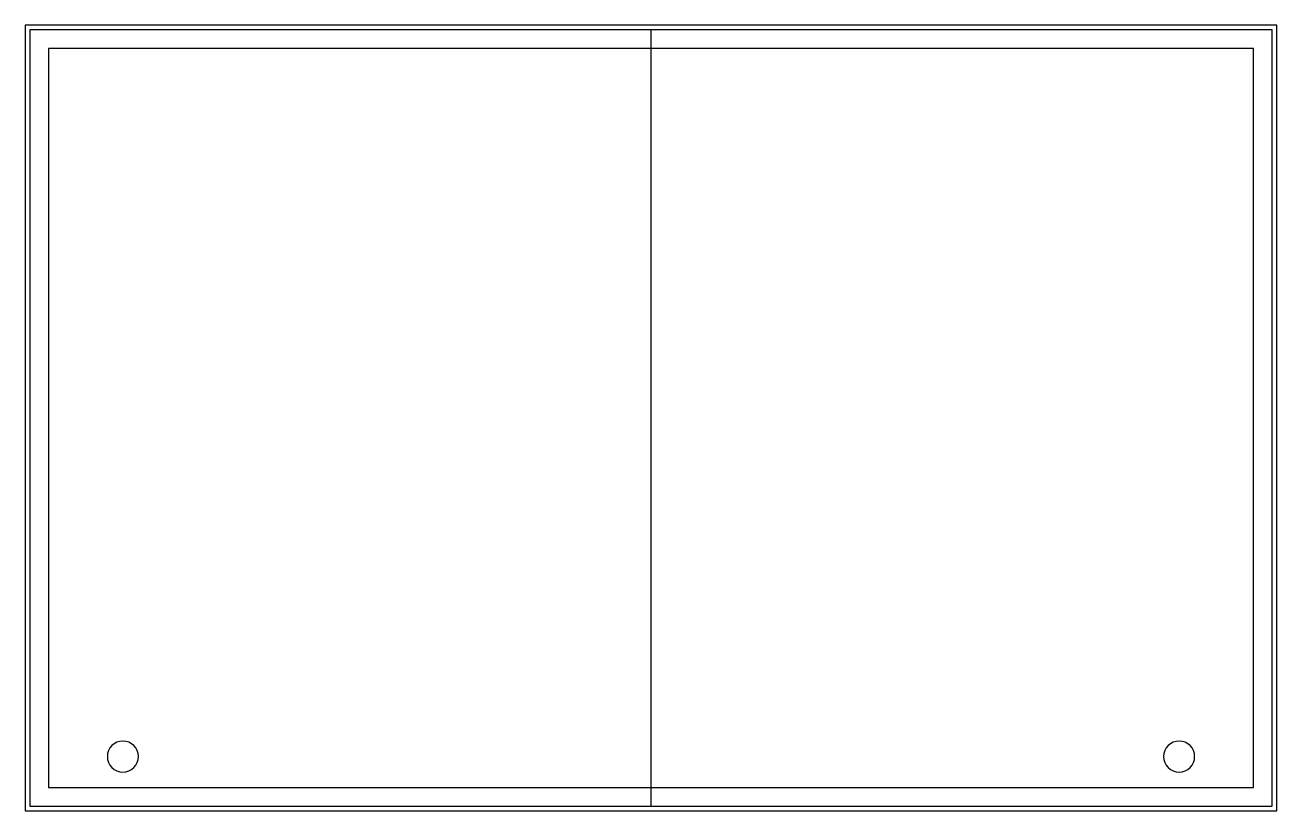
# Model space of a CAD drawing. Header units: millimetres. Extents: x 41 to 847, y 77 to 583.
import ezdxf

# ---------------------------------------------------------------- set-up
doc = ezdxf.new("R2010")
doc.units = ezdxf.units.MM
for name, color, linetype in [('ARTWORK_PRINT', 5, 'Continuous'), ('BLEED_REFERENCE', 8, 'Continuous'), ('CENTER_REFERENCE', 8, 'Continuous'), ('HARDWARE_REFERENCE', 8, 'Continuous'), ('SAFE_REFERENCE', 8, 'Continuous')]:
    doc.layers.add(name, color=color, linetype=linetype)

msp = doc.modelspace()

# ---------------------------------------------------------------- linework, layer by layer
at = {"layer": 'ARTWORK_PRINT'}
msp.add_lwpolyline([(44, 80), (844, 80), (844, 580), (44, 580)], close=True, dxfattribs=at)
at = {"layer": 'BLEED_REFERENCE'}
msp.add_lwpolyline([(41, 77), (847, 77), (847, 583), (41, 583)], close=True, dxfattribs=at)
at = {"layer": 'CENTER_REFERENCE'}
msp.add_lwpolyline([(444, 80), (444, 580)], dxfattribs=at)
at = {"layer": 'HARDWARE_REFERENCE'}
for points in [[(114, 112), (113.81, 113.95), (113.24, 115.83), (112.31, 117.56), (111.07, 119.07), (109.56, 120.31), (107.83, 121.24), (105.95, 121.81), (104, 122), (102.05, 121.81), (100.17, 121.24), (98.44, 120.31), (96.93, 119.07), (95.69, 117.56), (94.76, 115.83), (94.19, 113.95), (94, 112), (94.19, 110.05), (94.76, 108.17), (95.69, 106.44), (96.93, 104.93), (98.44, 103.69), (100.17, 102.76), (102.05, 102.19), (104, 102), (105.95, 102.19), (107.83, 102.76), (109.56, 103.69), (111.07, 104.93), (112.31, 106.44), (113.24, 108.17), (113.81, 110.05)], [(794, 112), (793.81, 113.95), (793.24, 115.83), (792.31, 117.56), (791.07, 119.07), (789.56, 120.31), (787.83, 121.24), (785.95, 121.81), (784, 122), (782.05, 121.81), (780.17, 121.24), (778.44, 120.31), (776.93, 119.07), (775.69, 117.56), (774.76, 115.83), (774.19, 113.95), (774, 112), (774.19, 110.05), (774.76, 108.17), (775.69, 106.44), (776.93, 104.93), (778.44, 103.69), (780.17, 102.76), (782.05, 102.19), (784, 102), (785.95, 102.19), (787.83, 102.76), (789.56, 103.69), (791.07, 104.93), (792.31, 106.44), (793.24, 108.17), (793.81, 110.05)]]:
    msp.add_lwpolyline(points, close=True, dxfattribs=at)
at = {"layer": 'SAFE_REFERENCE'}
msp.add_lwpolyline([(56, 92), (832, 92), (832, 568), (56, 568)], close=True, dxfattribs=at)

doc.saveas('drawing.dxf')
